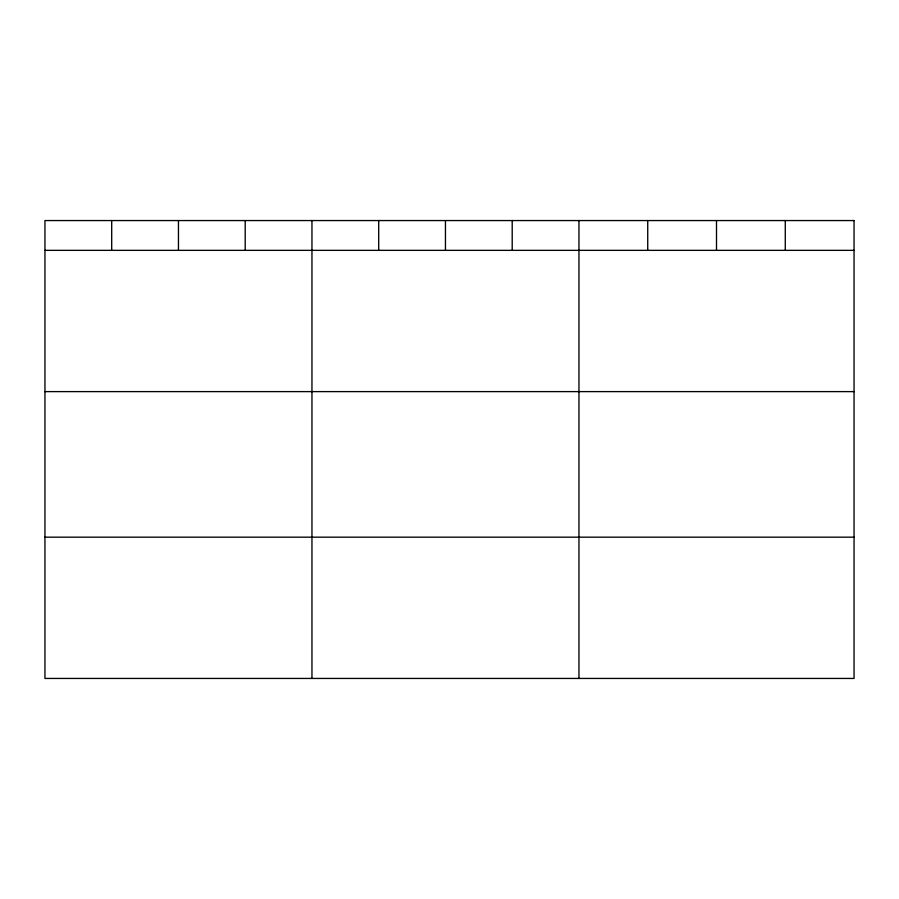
<?xml version="1.0" encoding="UTF-8"?>
<svg xmlns="http://www.w3.org/2000/svg" width="899" height="899" viewBox="0 0 899 899"><rect width="100%" height="100%" fill="white"/><g stroke="black" fill="none" stroke-linecap="round" stroke-linejoin="round"><path stroke-width="1.35" d="M44.95 250.349L854.05 250.349M44.95 391.616L854.05 391.616M44.95 537.175L854.05 537.175M785.276 220.558L785.276 250.349M716.503 220.558L716.503 250.349M647.73 220.558L647.73 250.349M578.956 220.558L578.956 678.442M512.205 220.558L512.205 250.349M445.454 220.558L445.454 250.349M378.704 220.558L378.704 250.349M311.953 220.558L311.953 678.442M245.202 220.558L245.202 250.349M178.452 220.558L178.452 250.349M111.701 220.558L111.701 250.349M854.05 220.558L44.95 220.558L44.95 678.442L854.05 678.442L854.05 220.558"/></g></svg>
